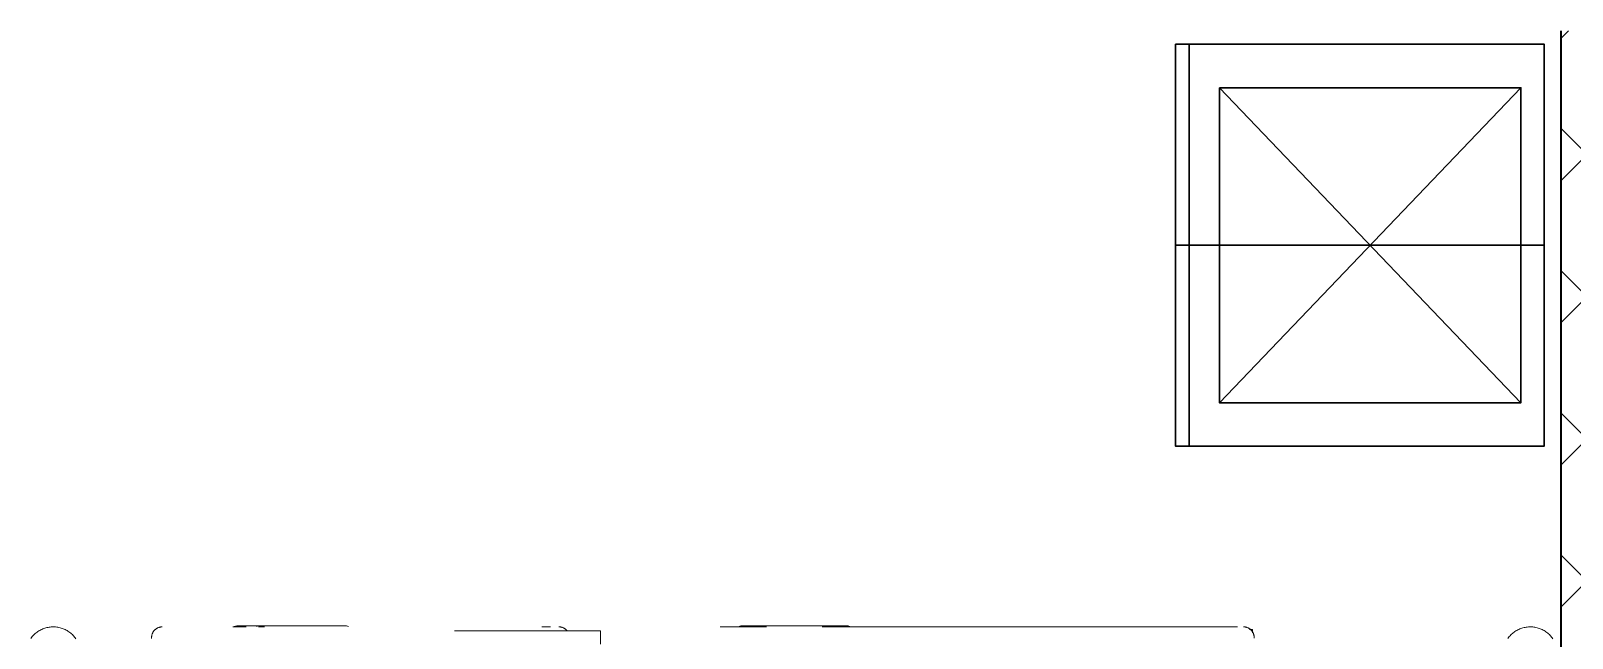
# Model space of a CAD drawing. Header units: millimetres. Extents: x -32954 to 151739, y -65671 to 56243.
# Drawn here: x -17597 to -15296, y -31061 to -30154 of the extents above; entities that cross this region are included whole.
import ezdxf

# ---------------------------------------------------------------- set-up
doc = ezdxf.new("R2010")
doc.units = ezdxf.units.MM
for name, color, linetype, lineweight in [('Специальное оборудование', 7, 'Continuous', 18), ('Стены разрез', 7, 'Continuous', 40), ('ТХ_оборудование', 6, 'Continuous', 30)]:
    doc.layers.add(name, color=color, linetype=linetype, lineweight=lineweight)

# ---------------------------------------------------------------- blocks, each defined once
blk = doc.blocks.new('Medical_All_ARJO_Enterprise-8000_Patient-Bed - Citadel-V14-В_АР_ПЭ_02 Этаж')
at = {"layer": 'Специальное оборудование'}
for p, q in [((-784.3, -505.7), (-784.3, -510.6)), ((189.2, -488.5), (189.2, -508.5)), ((-779.6, -510.6), (-784.2, -510.6)), ((-784.2, -510.6), (-784.2, -510.6)), ((-741.4, -514.5), (-761.7, -514.5)), ((-761.7, -514.5), (-741.4, -514.5)), ((-741.4, -514.5), (-141.7, -514.5)), ((-177.6, -516), (-180.3, -516)), ((-172.9, -516), (-177.6, -516)), ((-172.9, -514.8), (-172.9, -516)), ((-172.9, -516), (-27.7, -516)), ((-58.5, -514.5), (-42.2, -514.5)), ((-27.7, -516), (-27.7, -514.8)), ((-23.1, -516), (-27.7, -516)), ((-26.9, -514.5), (-8.8, -514.5)), ((-8.8, -514.5), (-26.7, -514.5)), ((-20.3, -516), (-23.1, -516)), ((239.3, -508.5), (189.3, -508.5)), ((407.2, -508.5), (239.3, -508.5)), ((276.9, -514.5), (263.7, -514.5)), ((263.7, -514.5), (271.4, -514.5)), ((271.4, -514.5), (276.3, -514.5)), ((568.2, -516), (704.7, -516)), ((700, -514.5), (691, -514.5)), ((691, -514.5), (693.6, -514.5)), ((693.6, -514.5), (700, -514.5)), ((718.3, -516), (704.7, -516)), ((737.6, -514.5), (718, -514.5)), ((718.1, -514.5), (730, -514.5)), ((728.2, -516), (718.3, -516)), ((732.2, -516), (728.2, -516)), ((730, -514.5), (738.2, -514.5))]:
    blk.add_line(p, q, dxfattribs=at)
at = {"layer": 'Специальное оборудование', "flags": 128}
for points in [[(-1232.6, -496.6), (-1231.7, -497.9), (-1230.7, -499.2), (-1229.6, -500.5), (-1228.5, -501.7), (-1227.4, -502.8), (-1226.2, -504), (-1224.9, -505), (-1223.6, -506.1), (-1222.3, -507), (-1221, -507.9), (-1219.6, -508.8), (-1218.1, -509.6), (-1216.7, -510.3), (-1215.2, -511), (-1213.7, -511.7), (-1212.1, -512.2), (-1210.6, -512.7), (-1209, -513.2), (-1207.4, -513.5), (-1205.8, -513.8), (-1204.2, -514.1), (-1202.5, -514.3), (-1200.9, -514.4), (-1199.2, -514.4), (-1197.6, -514.4), (-1196, -514.3), (-1194.3, -514.2), (-1192.7, -514), (-1191.1, -513.7), (-1189.5, -513.4), (-1187.9, -513), (-1186.3, -512.5), (-1184.8, -512), (-1183.2, -511.4), (-1181.7, -510.7), (-1180.3, -510), (-1178.8, -509.2), (-1177.4, -508.4), (-1176, -507.5), (-1174.7, -506.6), (-1173.4, -505.6), (-1172.1, -504.6), (-1170.9, -503.5), (-1169.7, -502.3), (-1168.6, -501.1), (-1167.5, -499.9), (-1166.5, -498.6), (-1165.5, -497.3)], [(-770.8, -514.5), (-771.4, -514.4), (-772, -514.4), (-772.7, -514.3), (-773.3, -514.3), (-773.9, -514.1), (-774.6, -514), (-775.2, -513.8), (-775.8, -513.6), (-776.4, -513.4), (-777, -513.2), (-777.6, -512.9), (-778.1, -512.6), (-778.7, -512.3), (-779.3, -512), (-779.8, -511.7), (-780.3, -511.3), (-780.8, -510.9), (-781.3, -510.5), (-781.8, -510.1), (-782.2, -509.6), (-782.7, -509.1), (-783.1, -508.7), (-783.5, -508.2), (-783.9, -507.6), (-784.2, -507.1), (-784.6, -506.6), (-784.9, -506), (-785.2, -505.4), (-785.4, -504.8), (-785.7, -504.3), (-785.9, -503.7), (-786.1, -503), (-786.3, -502.4), (-786.4, -501.8), (-786.5, -501.2), (-786.6, -500.5), (-786.7, -499.9), (-786.7, -499.3), (-786.8, -498.6), (-786.7, -498), (-786.7, -497.4)], [(859.3, -497), (859.4, -497.6), (859.4, -498.3), (859.4, -498.9), (859.3, -499.6), (859.3, -500.2), (859.2, -500.8), (859.1, -501.5), (859, -502.1), (858.8, -502.7), (858.6, -503.3), (858.4, -503.9), (858.2, -504.5), (857.9, -505.1), (857.6, -505.7), (857.3, -506.3), (857, -506.8), (856.7, -507.3), (856.3, -507.9), (855.9, -508.4), (855.5, -508.9), (855.1, -509.4), (854.6, -509.8), (854.2, -510.3), (853.7, -510.7), (853.2, -511.1), (852.7, -511.5), (852.2, -511.8), (851.6, -512.2), (851.1, -512.5), (850.5, -512.8), (849.9, -513.1), (849.3, -513.3), (848.7, -513.5), (848.1, -513.7), (847.5, -513.9), (846.9, -514.1), (846.3, -514.2), (845.6, -514.3), (845, -514.4), (844.4, -514.4), (843.7, -514.5), (843.4, -514.5)], [(972.5, -496.6), (973.4, -497.9), (974.4, -499.2), (975.5, -500.5), (976.6, -501.7), (977.7, -502.8), (978.9, -504), (980.2, -505), (981.5, -506.1), (982.8, -507), (984.2, -507.9), (985.6, -508.8), (987, -509.6), (988.4, -510.3), (989.9, -511), (991.4, -511.7), (993, -512.2), (994.6, -512.7), (996.1, -513.2), (997.7, -513.5), (999.3, -513.8), (1001, -514.1), (1002.6, -514.3), (1004.2, -514.4), (1005.9, -514.4), (1007.5, -514.4), (1009.1, -514.3), (1010.8, -514.2), (1012.4, -514), (1014, -513.7), (1015.6, -513.4), (1017.2, -513), (1018.8, -512.5), (1020.3, -512), (1021.9, -511.4), (1023.4, -510.7), (1024.8, -510), (1026.3, -509.2), (1027.7, -508.4), (1029.1, -507.5), (1030.4, -506.6), (1031.7, -505.6), (1033, -504.6), (1034.2, -503.5), (1035.4, -502.3), (1036.5, -501.1), (1037.6, -499.9), (1038.7, -498.6), (1039.6, -497.3)], [(-180.3, -516), (-181.7, -515.7), (-183, -515.1)], [(-42.2, -514.5), (-39.8, -514.5), (-37.4, -514.5), (-34.9, -514.5), (-32.4, -514.5), (-29.7, -514.5), (-27, -514.5), (-24.3, -514.5), (-21.4, -514.5), (-18.5, -514.5), (-15.6, -514.5), (-12.6, -514.5), (-9.5, -514.5), (-6.4, -514.5), (-3.3, -514.5), (-0.2, -514.5), (3, -514.5), (6.2, -514.5), (9.4, -514.5), (10.5, -514.5)], [(-17.6, -515.1), (-18.9, -515.7), (-20.3, -516)], [(251.3, -514.5), (250.7, -514.4), (250.1, -514.4), (249.4, -514.3), (248.8, -514.3), (248.2, -514.1), (247.5, -514), (246.9, -513.8), (246.3, -513.6), (245.7, -513.4), (245.1, -513.2), (244.5, -512.9), (243.9, -512.6), (243.4, -512.3), (242.8, -512), (242.3, -511.7), (241.8, -511.3), (241.3, -510.9), (240.8, -510.5), (240.3, -510.1), (239.9, -509.6), (239.4, -509.1), (239, -508.7)], [(736.3, -515.1), (734.3, -515.7), (732.2, -516)]]:
    blk.add_lwpolyline(points, dxfattribs=at)
at = {"layer": 'Специальное оборудование'}
for centre in [(568.2, -482.2), (704.7, -482.2)]:
    blk.add_ellipse(centre, major_axis=(0, 33.7), ratio=0.34202, start_param=2.879793, end_param=3.141593, dxfattribs=at)
blk = doc.blocks.new('Шкаф для холодиль и одежды')
at = {"layer": 'ТХ_оборудование'}
for p, q in [((47284.1, 430558.6), (47284.1, 431088.6)), ((47049.1, 431054), (47519.1, 430604)), ((47519.1, 431054), (47049.1, 430604)), ((46984.1, 430558.6), (47584.1, 430558.6)), ((47284.1, 430558.6), (47284.1, 430538.6))]:
    blk.add_line(p, q, dxfattribs=at)
for points in [[(46984.1, 430538.6), (47584.1, 430538.6), (47584.1, 431088.6), (46984.1, 431088.6)], [(47049.1, 430604), (47519.1, 430604), (47519.1, 431054), (47049.1, 431054)]]:
    blk.add_lwpolyline(points, close=True, dxfattribs=at)

msp = doc.modelspace()

# ---------------------------------------------------------------- hatches: boundary and pattern name
at = {"layer": 'Стены разрез', "lineweight": 9}
h = msp.add_hatch(dxfattribs=at)
h.set_pattern_fill('FP_1', color=256, style=0, pattern_type=2)
h.set_pattern_definition([(45, (-4e-12, -22914.43), (-106.066, 106.066), []), (135, (-4e-12, -22914.43), (-106.066, -106.066), [])])
h.paths.add_polyline_path([(-15187.5, -34809.4), (-15187.5, -30154.4), (-15312.5, -30154.4), (-15312.5, -34809.4)])

# ---------------------------------------------------------------- linework, layer by layer
at = {"layer": 'Стены разрез'}
msp.add_line((-15312.5, -30154.4), (-15312.5, -34789.4), dxfattribs=at)

# ---------------------------------------------------------------- block references
at = {"layer": 'Специальное оборудование', "rotation": 180}
msp.add_blockref('Medical_All_ARJO_Enterprise-8000_Patient-Bed - Citadel-V14-В_АР_ПЭ_02 Этаж', (-16557, -31558.1), dxfattribs=at)
at = {"layer": 'ТХ_оборудование', "rotation": 270}
msp.add_blockref('Шкаф для холодиль и одежды', (-446426.2, 16809.8), dxfattribs=at)

doc.saveas('drawing.dxf')
